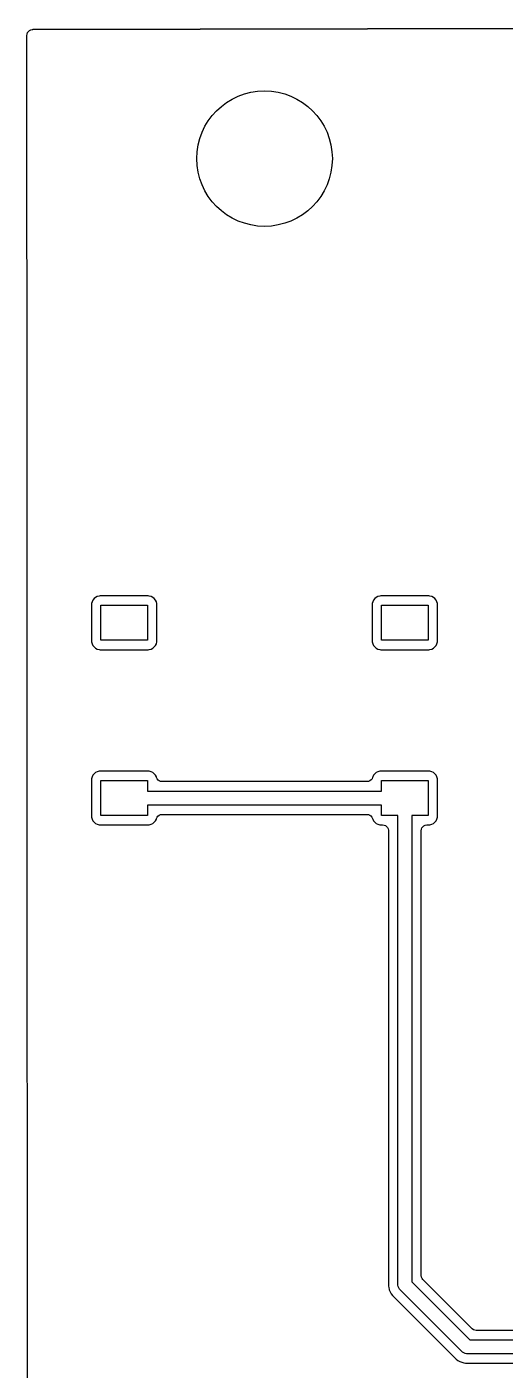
# Model space of a CAD drawing. Header units: millimetres. Extents: x 88 to 236, y -149 to -88.
# Drawn here: x 205.98 to 216.2, y -127.77 to -99.02 of the extents above; entities that cross this region are included whole.
import ezdxf

# ---------------------------------------------------------------- set-up
doc = ezdxf.new("R2010")
doc.units = ezdxf.units.MM
doc.layers.add('F.Cu', color=13, linetype='CONTINUOUS', true_color=0xc83434)

msp = doc.modelspace()

# ---------------------------------------------------------------- linework, layer by layer
at = {"layer": 'F.Cu', "linetype": 'CONTINUOUS'}
for p, q in [((205.980049, -99.20372), (205.983932, -99.172889)), ((205.983932, -99.172889), (205.995363, -99.143984)), ((205.995363, -99.143984), (206.013623, -99.118831)), ((206.013623, -99.118831), (206.037564, -99.099008)), ((206.037564, -99.099008), (206.065683, -99.085762)), ((206.065683, -99.085762), (206.096213, -99.079926)), ((206.096213, -99.079926), (206.103715, -99.079678)), ((206.103702, -99.079678), (223.652259, -99.034057)), ((206.103715, -99.079678), (206.103702, -99.079678)), ((206.103715, -99.079678), (229.051812, -99.020021)), ((223.652259, -99.034057), (206.103715, -99.079678)), ((205.981343, -102.408368), (205.980049, -99.20372)), ((205.982626, -105.585588), (205.981343, -102.408368)), ((205.984619, -110.518863), (205.982626, -105.585588)), ((205.984936, -111.305241), (205.984619, -110.518863)), ((207.417492, -111.257494), (207.391728, -111.289091)), ((207.417494, -111.257492), (207.417492, -111.257494)), ((207.449091, -111.231728), (207.417494, -111.257492)), ((207.449099, -111.231723), (207.449091, -111.231728)), ((207.485234, -111.212848), (207.449099, -111.231723)), ((207.485241, -111.212845), (207.485234, -111.212848)), ((207.524446, -111.201626), (207.485241, -111.212845)), ((207.548368, -111.1995), (207.524446, -111.201626)), ((207.54837, -111.1995), (207.548368, -111.1995)), ((208.57163, -111.1995), (207.54837, -111.1995)), ((208.571631, -111.1995), (208.57163, -111.1995)), ((208.595554, -111.201626), (208.571631, -111.1995)), ((208.595555, -111.201627), (208.595552, -111.201626)), ((208.595552, -111.201626), (208.595554, -111.201626)), ((208.634759, -111.212845), (208.595555, -111.201627)), ((208.634763, -111.212847), (208.634759, -111.212845)), ((208.634765, -111.212848), (208.634763, -111.212847)), ((208.6709, -111.231723), (208.634765, -111.212848)), ((208.670908, -111.231728), (208.6709, -111.231723)), ((208.702505, -111.257492), (208.670908, -111.231728)), ((208.702507, -111.257494), (208.702505, -111.257492)), ((208.728271, -111.289091), (208.702507, -111.257494)), ((213.417492, -111.257494), (213.391728, -111.289091)), ((213.417494, -111.257492), (213.417492, -111.257494)), ((213.449091, -111.231728), (213.417494, -111.257492)), ((213.449099, -111.231723), (213.449091, -111.231728)), ((213.485234, -111.212848), (213.449099, -111.231723)), ((213.485241, -111.212845), (213.485234, -111.212848)), ((213.524446, -111.201626), (213.485241, -111.212845)), ((213.548368, -111.1995), (213.524446, -111.201626)), ((213.54837, -111.1995), (213.548368, -111.1995)), ((214.57163, -111.1995), (213.54837, -111.1995)), ((214.571631, -111.1995), (214.57163, -111.1995)), ((214.595554, -111.201626), (214.571631, -111.1995)), ((214.595555, -111.201627), (214.595552, -111.201626)), ((214.595552, -111.201626), (214.595554, -111.201626)), ((214.634759, -111.212845), (214.595555, -111.201627)), ((214.634763, -111.212847), (214.634759, -111.212845)), ((214.634765, -111.212848), (214.634763, -111.212847)), ((214.6709, -111.231723), (214.634765, -111.212848)), ((214.670908, -111.231728), (214.6709, -111.231723)), ((214.702505, -111.257492), (214.670908, -111.231728)), ((214.702507, -111.257494), (214.702505, -111.257492)), ((214.728271, -111.289091), (214.702507, -111.257494)), ((205.98497, -111.388368), (205.984936, -111.305241)), ((205.986484, -115.138368), (205.98497, -111.388368)), ((207.361626, -111.364446), (207.3595, -111.388368)), ((207.3595, -111.388368), (207.3595, -112.161631)), ((207.372845, -111.325241), (207.361626, -111.364446)), ((207.372848, -111.325234), (207.372845, -111.325241)), ((207.391723, -111.289099), (207.372848, -111.325234)), ((207.391728, -111.289091), (207.391723, -111.289099)), ((207.56, -112.15), (207.56, -111.4)), ((207.56, -111.4), (208.56, -111.4)), ((208.56, -111.4), (208.56, -112.15)), ((208.728273, -111.289095), (208.728271, -111.289091)), ((208.728275, -111.289097), (208.728273, -111.289095)), ((208.747155, -111.325241), (208.728275, -111.289097)), ((208.758373, -111.364445), (208.747155, -111.325241)), ((208.7605, -111.388368), (208.758373, -111.364445)), ((208.7605, -111.38837), (208.7605, -111.388368)), ((208.7605, -112.16163), (208.7605, -111.38837)), ((213.361626, -111.364446), (213.3595, -111.388368)), ((213.3595, -111.388368), (213.3595, -112.161631)), ((213.372845, -111.325241), (213.361626, -111.364446)), ((213.372848, -111.325234), (213.372845, -111.325241)), ((213.391723, -111.289099), (213.372848, -111.325234)), ((213.391728, -111.289091), (213.391723, -111.289099)), ((213.56, -112.15), (213.56, -111.4)), ((213.56, -111.4), (214.56, -111.4)), ((214.56, -111.4), (214.56, -112.15)), ((214.728273, -111.289095), (214.728271, -111.289091)), ((214.728275, -111.289097), (214.728273, -111.289095)), ((214.747155, -111.325241), (214.728275, -111.289097)), ((214.758373, -111.364445), (214.747155, -111.325241)), ((214.7605, -111.38837), (214.758373, -111.364445)), ((214.7605, -112.16163), (214.7605, -111.38837)), ((207.3595, -112.161631), (207.361626, -112.185553)), ((207.361626, -112.185553), (207.372845, -112.224758)), ((207.372845, -112.224758), (207.372848, -112.224765)), ((207.372848, -112.224765), (207.391723, -112.2609)), ((207.391723, -112.2609), (207.391728, -112.260908)), ((207.391728, -112.260908), (207.417492, -112.292505)), ((207.417492, -112.292505), (207.417494, -112.292507)), ((207.417494, -112.292507), (207.449091, -112.318271)), ((207.449091, -112.318271), (207.449095, -112.318273)), ((207.449095, -112.318273), (207.449097, -112.318275)), ((207.449097, -112.318275), (207.485241, -112.337155)), ((207.485241, -112.337155), (207.524445, -112.348373)), ((207.524445, -112.348373), (207.54837, -112.3505)), ((207.54837, -112.3505), (207.548378, -112.3505)), ((207.548378, -112.3505), (208.571622, -112.3505)), ((208.56, -112.15), (207.56, -112.15)), ((208.571622, -112.3505), (208.57163, -112.3505)), ((208.57163, -112.3505), (208.595555, -112.348373)), ((208.595555, -112.348373), (208.634759, -112.337155)), ((208.634759, -112.337155), (208.670903, -112.318275)), ((208.670903, -112.318275), (208.672278, -112.317154)), ((208.672278, -112.317154), (208.702505, -112.292507)), ((208.702505, -112.292507), (208.702507, -112.292505)), ((208.702507, -112.292505), (208.728271, -112.260908)), ((208.728271, -112.260907), (208.728275, -112.260903)), ((208.728271, -112.260908), (208.728271, -112.260907)), ((208.728275, -112.260903), (208.747155, -112.224759)), ((208.747155, -112.224759), (208.758373, -112.185555)), ((208.758373, -112.185555), (208.7605, -112.16163)), ((213.3595, -112.161631), (213.361626, -112.185553)), ((213.361626, -112.185553), (213.372845, -112.224758)), ((213.372845, -112.224758), (213.372848, -112.224765)), ((213.372848, -112.224765), (213.391723, -112.2609)), ((213.391723, -112.2609), (213.391728, -112.260908)), ((213.391728, -112.260908), (213.417492, -112.292505)), ((213.417492, -112.292505), (213.417494, -112.292507)), ((213.417494, -112.292507), (213.449091, -112.318271)), ((213.449091, -112.318271), (213.449095, -112.318273)), ((213.449095, -112.318273), (213.449097, -112.318275)), ((213.449097, -112.318275), (213.485241, -112.337155)), ((213.485241, -112.337155), (213.524445, -112.348373)), ((213.524445, -112.348373), (213.54837, -112.3505)), ((213.54837, -112.3505), (213.548378, -112.3505)), ((213.548378, -112.3505), (214.571622, -112.3505)), ((214.56, -112.15), (213.56, -112.15)), ((214.571622, -112.3505), (214.57163, -112.3505)), ((214.57163, -112.3505), (214.595555, -112.348373)), ((214.595555, -112.348373), (214.634759, -112.337155)), ((214.634759, -112.337155), (214.670903, -112.318275)), ((214.670903, -112.318275), (214.672278, -112.317154)), ((214.672278, -112.317154), (214.702505, -112.292507)), ((214.702505, -112.292507), (214.702507, -112.292505)), ((214.702507, -112.292505), (214.728271, -112.260908)), ((214.728271, -112.260907), (214.728275, -112.260903)), ((214.728271, -112.260908), (214.728271, -112.260907)), ((214.728275, -112.260903), (214.747155, -112.224759)), ((214.747155, -112.224759), (214.758373, -112.185555)), ((214.758373, -112.185555), (214.7605, -112.16163)), ((207.449091, -114.981728), (207.417494, -115.007492)), ((207.449099, -114.981723), (207.449091, -114.981728)), ((207.485234, -114.962848), (207.449099, -114.981723)), ((207.485241, -114.962845), (207.485234, -114.962848)), ((207.524446, -114.951626), (207.485241, -114.962845)), ((207.548368, -114.9495), (207.524446, -114.951626)), ((207.54837, -114.9495), (207.548368, -114.9495)), ((208.57163, -114.9495), (207.54837, -114.9495)), ((208.571631, -114.9495), (208.57163, -114.9495)), ((208.595554, -114.951626), (208.571631, -114.9495)), ((208.595555, -114.951627), (208.595552, -114.951626)), ((208.595552, -114.951626), (208.595554, -114.951626)), ((208.634759, -114.962845), (208.595555, -114.951627)), ((208.634763, -114.962847), (208.634759, -114.962845)), ((208.634765, -114.962848), (208.634763, -114.962847)), ((208.6709, -114.981723), (208.634765, -114.962848)), ((208.670908, -114.981728), (208.6709, -114.981723)), ((208.702505, -115.007492), (208.670908, -114.981728)), ((213.449091, -114.981728), (213.417494, -115.007492)), ((213.449099, -114.981723), (213.449091, -114.981728)), ((213.485234, -114.962848), (213.449099, -114.981723)), ((213.485241, -114.962845), (213.485234, -114.962848)), ((213.524446, -114.951626), (213.485241, -114.962845)), ((213.548368, -114.9495), (213.524446, -114.951626)), ((213.54837, -114.9495), (213.548368, -114.9495)), ((214.57163, -114.9495), (213.54837, -114.9495)), ((214.571631, -114.9495), (214.57163, -114.9495)), ((214.595554, -114.951626), (214.571631, -114.9495)), ((214.595555, -114.951627), (214.595552, -114.951626)), ((214.595552, -114.951626), (214.595554, -114.951626)), ((214.634759, -114.962845), (214.595555, -114.951627)), ((214.634763, -114.962847), (214.634759, -114.962845)), ((214.634765, -114.962848), (214.634763, -114.962847)), ((214.6709, -114.981723), (214.634765, -114.962848)), ((214.670908, -114.981728), (214.6709, -114.981723)), ((214.702505, -115.007492), (214.670908, -114.981728)), ((205.991719, -128.103988), (205.986484, -115.138368)), ((207.361626, -115.114446), (207.3595, -115.138368)), ((207.3595, -115.138368), (207.3595, -115.911631)), ((207.372845, -115.075241), (207.361626, -115.114446)), ((207.372848, -115.075234), (207.372845, -115.075241)), ((207.391723, -115.039099), (207.372848, -115.075234)), ((207.391728, -115.039091), (207.391723, -115.039099)), ((207.417492, -115.007494), (207.391728, -115.039091)), ((207.417494, -115.007492), (207.417492, -115.007494)), ((207.56, -115.9), (207.56, -115.15)), ((207.56, -115.15), (208.56, -115.15)), ((208.56, -115.15), (208.56, -115.375)), ((208.702507, -115.007494), (208.702505, -115.007492)), ((208.728271, -115.039091), (208.702507, -115.007494)), ((208.728273, -115.039095), (208.728271, -115.039091)), ((208.728275, -115.039097), (208.728273, -115.039095)), ((208.747155, -115.075241), (208.728275, -115.039097)), ((208.747156, -115.075246), (208.747155, -115.075241)), ((208.749838, -115.084616), (208.747156, -115.075246)), ((208.751121, -115.088818), (208.749838, -115.084616)), ((208.764355, -115.116943), (208.751121, -115.088818)), ((208.784168, -115.140892), (208.764355, -115.116943)), ((208.809315, -115.159162), (208.784168, -115.140892)), ((208.838214, -115.170604), (208.809315, -115.159162)), ((208.869052, -115.1745), (208.838214, -115.170604)), ((213.250948, -115.1745), (208.869052, -115.1745)), ((213.255341, -115.174422), (213.250948, -115.1745)), ((213.286021, -115.169437), (213.255341, -115.174422)), ((213.314497, -115.156978), (213.286021, -115.169437)), ((213.338981, -115.137828), (213.314497, -115.156978)), ((213.357933, -115.113192), (213.338981, -115.137828)), ((213.370162, -115.084616), (213.357933, -115.113192)), ((213.372843, -115.075246), (213.370162, -115.084616)), ((213.372848, -115.075234), (213.372843, -115.075246)), ((213.391723, -115.039099), (213.372848, -115.075234)), ((213.391728, -115.039091), (213.391723, -115.039099)), ((213.417492, -115.007494), (213.391728, -115.039091)), ((213.417494, -115.007492), (213.417492, -115.007494)), ((213.56, -115.375), (213.56, -115.15)), ((213.56, -115.15), (214.56, -115.15)), ((214.56, -115.15), (214.56, -115.9)), ((214.702507, -115.007494), (214.702505, -115.007492)), ((214.728271, -115.039091), (214.702507, -115.007494)), ((214.728273, -115.039095), (214.728271, -115.039091)), ((214.728275, -115.039097), (214.728273, -115.039095)), ((214.747155, -115.075241), (214.728275, -115.039097)), ((214.758373, -115.114445), (214.747155, -115.075241)), ((214.7605, -115.13837), (214.758373, -115.114445)), ((214.7605, -115.91163), (214.7605, -115.13837)), ((208.56, -115.375), (213.56, -115.375)), ((213.56, -115.675), (208.56, -115.675)), ((208.56, -115.675), (208.56, -115.9)), ((213.56, -115.9), (213.56, -115.675)), ((207.3595, -115.911631), (207.361626, -115.935553)), ((207.361626, -115.935553), (207.36712, -115.954753)), ((207.36712, -115.954753), (207.372843, -115.974753)), ((207.372843, -115.974753), (207.372845, -115.974758)), ((207.372845, -115.974758), (207.372848, -115.974765)), ((207.372848, -115.974765), (207.391723, -116.0109)), ((207.391723, -116.0109), (207.391728, -116.010908)), ((207.391728, -116.010908), (207.417492, -116.042505)), ((207.417492, -116.042505), (207.417494, -116.042507)), ((207.417494, -116.042507), (207.449091, -116.068271)), ((207.449091, -116.068271), (207.449095, -116.068273)), ((207.449095, -116.068273), (207.449097, -116.068275)), ((207.449097, -116.068275), (207.485241, -116.087155)), ((207.485241, -116.087155), (207.524445, -116.098373)), ((207.524445, -116.098373), (207.54837, -116.1005)), ((207.54837, -116.1005), (207.548378, -116.1005)), ((207.548378, -116.1005), (208.571622, -116.1005)), ((208.56, -115.9), (207.56, -115.9)), ((208.571622, -116.1005), (208.57163, -116.1005)), ((208.57163, -116.1005), (208.595555, -116.098373)), ((208.595555, -116.098373), (208.634759, -116.087155)), ((208.634759, -116.087155), (208.670903, -116.068275)), ((208.670903, -116.068275), (208.672278, -116.067154)), ((208.672278, -116.067154), (208.702505, -116.042507)), ((208.702505, -116.042507), (208.702507, -116.042505)), ((208.702507, -116.042505), (208.728271, -116.010908)), ((208.728271, -116.010907), (208.728275, -116.010903)), ((208.728271, -116.010908), (208.728271, -116.010907)), ((208.728275, -116.010903), (208.747155, -115.974759)), ((208.747155, -115.974759), (208.748881, -115.968725)), ((208.748881, -115.968725), (208.749838, -115.965384)), ((208.749838, -115.965384), (208.762067, -115.936808)), ((208.762067, -115.936808), (208.781019, -115.912172)), ((208.781019, -115.912172), (208.805503, -115.893022)), ((208.805503, -115.893022), (208.833979, -115.880563)), ((208.833979, -115.880563), (208.864659, -115.875578)), ((208.864659, -115.875578), (208.869052, -115.8755)), ((208.869052, -115.8755), (213.250948, -115.8755)), ((213.250948, -115.8755), (213.281786, -115.879396)), ((213.281786, -115.879396), (213.310685, -115.890838)), ((213.310685, -115.890838), (213.335832, -115.909108)), ((213.335832, -115.909108), (213.355645, -115.933057)), ((213.355645, -115.933057), (213.368879, -115.961182)), ((213.368879, -115.961182), (213.370162, -115.965384)), ((213.370162, -115.965384), (213.372843, -115.974753)), ((213.372843, -115.974753), (213.372845, -115.974759)), ((213.372845, -115.974759), (213.372847, -115.974763)), ((213.372847, -115.974763), (213.372848, -115.974765)), ((213.372848, -115.974765), (213.391723, -116.0109)), ((213.391723, -116.0109), (213.391728, -116.010908)), ((213.391728, -116.010908), (213.417492, -116.042505)), ((213.417492, -116.042505), (213.417494, -116.042507)), ((213.417494, -116.042507), (213.449091, -116.068271)), ((213.449091, -116.068271), (213.449095, -116.068273)), ((213.449095, -116.068273), (213.449097, -116.068275)), ((213.449097, -116.068275), (213.485241, -116.087155)), ((213.485241, -116.087155), (213.524445, -116.098373)), ((213.524445, -116.098373), (213.54837, -116.1005)), ((213.54837, -116.1005), (213.5855, -116.1005)), ((213.91, -115.9), (213.56, -115.9)), ((213.5855, -116.1005), (213.616338, -116.104396)), ((213.616338, -116.104396), (213.645237, -116.115838)), ((213.645237, -116.115838), (213.670384, -116.134108)), ((213.670384, -116.134108), (213.690197, -116.158057)), ((213.91, -125.94), (213.91, -115.9)), ((214.56, -115.9), (214.21, -115.9)), ((214.21, -115.9), (214.21, -125.877868)), ((214.425838, -116.164763), (214.444108, -116.139616)), ((214.444108, -116.139616), (214.468057, -116.119803)), ((214.468057, -116.119803), (214.496182, -116.106569)), ((214.496182, -116.106569), (214.526714, -116.100745)), ((214.526714, -116.100745), (214.5345, -116.1005)), ((214.5345, -116.1005), (214.571622, -116.1005)), ((214.571622, -116.1005), (214.57163, -116.1005)), ((214.57163, -116.1005), (214.595555, -116.098373)), ((214.595555, -116.098373), (214.634759, -116.087155)), ((214.634759, -116.087155), (214.670903, -116.068275)), ((214.670903, -116.068275), (214.672278, -116.067154)), ((214.672278, -116.067154), (214.702505, -116.042507)), ((214.702505, -116.042507), (214.702507, -116.042505)), ((214.702507, -116.042505), (214.728271, -116.010908)), ((214.728271, -116.010907), (214.728275, -116.010903)), ((214.728271, -116.010908), (214.728271, -116.010907)), ((214.728275, -116.010903), (214.747155, -115.974759)), ((214.747155, -115.974759), (214.758373, -115.935555)), ((214.758373, -115.935555), (214.7605, -115.91163)), ((213.690197, -116.158057), (213.703431, -116.186182)), ((213.703431, -116.186182), (213.709255, -116.216714)), ((213.709255, -116.216714), (213.7095, -116.2245)), ((213.7095, -116.2245), (213.7095, -125.962973)), ((214.4105, -116.2245), (214.414396, -116.193662)), ((214.4105, -120.408368), (214.4105, -116.2245)), ((214.414396, -116.193662), (214.425838, -116.164763)), ((214.4105, -125.743456), (214.4105, -120.408368)), ((214.21, -125.877868), (215.452132, -127.12)), ((214.410561, -125.747351), (214.4105, -125.743456)), ((214.415424, -125.778051), (214.410561, -125.747351)), ((214.427768, -125.806577), (214.415424, -125.778051)), ((214.446819, -125.831137), (214.427768, -125.806577)), ((215.498863, -126.883181), (214.446819, -125.831137)), ((213.7095, -125.962973), (213.715496, -126.008521)), ((213.715496, -126.008521), (213.715498, -126.008532)), ((213.715498, -126.008532), (213.722345, -126.034081)), ((213.722345, -126.034081), (213.722345, -126.034083)), ((213.722345, -126.034083), (213.727386, -126.052897)), ((213.727386, -126.052897), (213.727392, -126.052915)), ((213.727392, -126.052915), (213.744967, -126.095345)), ((213.744967, -126.095345), (213.74497, -126.095351)), ((213.74497, -126.095351), (213.744972, -126.095355)), ((213.744972, -126.095355), (213.767944, -126.135145)), ((213.767944, -126.135145), (213.795915, -126.171597)), ((213.795915, -126.171597), (215.158403, -127.534085)), ((213.910722, -125.954703), (213.91, -125.94)), ((213.916459, -125.983543), (213.910722, -125.954703)), ((213.927712, -126.01071), (213.916459, -125.983543)), ((213.943328, -126.034081), (213.927712, -126.01071)), ((213.944048, -126.035159), (213.943328, -126.034081)), ((213.953934, -126.046066), (213.944048, -126.035159)), ((215.283934, -127.376066), (213.953934, -126.046066)), ((215.50166, -126.885892), (215.498863, -126.883181)), ((215.526807, -126.904162), (215.50166, -126.885892)), ((215.555706, -126.915604), (215.526807, -126.904162)), ((215.586544, -126.9195), (215.555706, -126.915604)), ((223.634456, -126.9195), (215.586544, -126.9195)), ((215.452132, -127.12), (229.235, -127.12)), ((215.158403, -127.534085), (215.194855, -127.562056)), ((215.194855, -127.562056), (215.234645, -127.585028)), ((215.234645, -127.585028), (215.277094, -127.602611)), ((215.277094, -127.602611), (215.321474, -127.614503)), ((215.294841, -127.385952), (215.283934, -127.376066)), ((215.31929, -127.402288), (215.294841, -127.385952)), ((215.346457, -127.413541), (215.31929, -127.402288)), ((215.321474, -127.614503), (215.355638, -127.619)), ((215.375297, -127.419278), (215.346457, -127.413541)), ((215.355638, -127.619), (215.367026, -127.6205)), ((215.367026, -127.6205), (215.367027, -127.6205)), ((215.367027, -127.6205), (228.685, -127.6205)), ((215.39, -127.42), (215.375297, -127.419278)), ((228.685, -127.42), (215.39, -127.42))]:
    msp.add_line(p, q, dxfattribs=at)
at = {"layer": 'F.Cu'}
msp.add_circle((211.06, -101.84), 1.45, dxfattribs=at)

doc.saveas('drawing.dxf')
